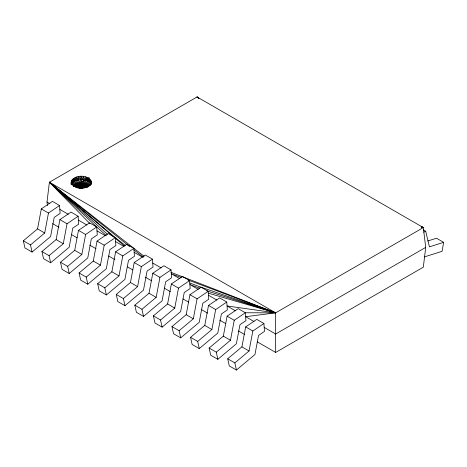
<?xml version="1.0" encoding="UTF-8"?>
<svg xmlns="http://www.w3.org/2000/svg" width="467" height="467" viewBox="0 0 467 467"><rect width="100%" height="100%" fill="white"/><g stroke="black" fill="none" stroke-linecap="round" stroke-linejoin="round"><path stroke-width="0.7" d="M421.24 226.921L423.312 227.587L421.287 226.816L423.312 227.587L275.658 312.837L275.658 352.439L423.312 267.194L425.711 247.393L423.312 227.587L197.056 96.961L49.403 182.212L47.004 202.013L47.436 205.55M71.229 184.453C69.939 173.817 91.328 173.391 91.351 183.49M71.305 184.01L71.253 181.593L71.218 184.558M71.311 184.179L71.579 180.618L71.579 183.922L89.098 186.38M80.47 188.715L81.305 185.51L81.947 176.386L80.231 179.707L81.305 185.51L82.367 188.691M427.714 241.007L436.505 238.228L443.65 242.355L442.074 251.316L424.24 256.943M91.316 184.477L91.404 182.334M37.553 228.877L41.318 208.907L52.409 201.382L59.554 205.509L60.115 213.407L54.19 217.429L50.594 236.518L32.071 252.052L24.926 247.93L23.35 240.791L37.553 228.877L44.698 233.004L48.463 213.034L59.554 205.509M56.133 239.6L59.893 219.636L70.99 212.106L78.135 216.233L78.695 224.137L72.764 228.159L69.169 247.247L50.652 262.781L43.507 258.654L41.931 251.52L56.133 239.6L63.279 243.727L67.038 223.763L78.135 216.233M170.986 272.302L275.658 312.837L245.333 312.767L238.188 308.64L227.096 316.171L223.337 336.135L209.128 348.049L210.71 355.189L217.855 359.31L236.372 343.776L239.968 324.693L245.899 320.671L245.648 316.696L275.658 312.837L49.403 182.212L96.71 226.962L97.27 234.86L91.345 238.882L87.749 257.971L69.233 273.504L62.082 269.377L60.506 262.244L74.708 250.33L78.474 230.359L89.565 222.835L96.71 226.962L106.318 235.572M69.233 273.504L67.651 266.371L81.853 254.457L85.619 234.487L96.71 226.962M89.933 223.64L49.403 182.212L115.291 237.685L115.851 245.589L109.92 249.612L106.324 268.694L87.808 284.234L80.663 280.107L79.086 272.967L93.289 261.053L97.048 241.089L108.146 233.558L115.291 237.685L125.255 245.414M87.808 284.234L86.232 277.094L100.434 265.18L104.194 245.21L115.291 237.685M111.864 271.782L115.629 251.812L126.72 244.288L133.866 248.409L134.426 256.313L128.501 260.335L124.905 279.424L106.388 294.957L99.243 290.83L97.661 283.697L111.864 271.782L119.009 275.904L122.774 255.939L133.866 248.409M130.445 282.506L134.204 262.542L145.301 255.011L152.446 259.138L153.007 267.036L147.076 271.058L143.48 290.147L124.963 305.681L117.818 301.559L116.242 294.42L130.445 282.506L137.59 286.633L141.349 266.663L152.446 259.138M149.02 293.235L152.785 273.265L163.876 265.741L171.021 269.862L171.582 277.766L165.657 281.788L162.061 300.876L143.544 316.41L136.399 312.283L134.817 305.149L149.02 293.235L156.171 297.356L159.93 277.392L171.021 269.862M188.324 280.112L189.602 280.591L190.162 288.489L184.237 292.511L180.641 311.6L162.119 327.133L154.974 323.012L153.398 315.873L167.6 303.959L171.36 283.989L182.457 276.464L189.602 280.591L275.658 312.837L227.067 305.973L226.758 302.044L219.613 297.917L208.521 305.441L204.756 325.411L190.554 337.326L192.13 344.459L199.275 348.586L217.797 333.053L221.393 313.964L227.318 309.942L227.067 305.973L235.491 310.835M162.119 327.133L160.543 320L174.746 308.086L178.505 288.116L189.602 280.591M189.795 283.008L201.032 287.187L208.177 291.315L208.743 299.219L202.812 303.241L199.216 322.329L180.7 337.863L173.555 333.736L171.973 326.602L186.181 314.682L189.941 294.718L201.032 287.187L275.658 312.837L208.288 293.148M180.7 337.863L179.118 330.724L193.326 318.809L197.086 298.839L208.177 291.315L275.658 312.837M199.275 348.586L197.699 341.453L211.901 329.539L215.666 309.568L226.758 302.044M217.855 359.31L216.274 352.176L230.482 340.262L234.241 320.292L245.333 312.767L245.648 316.696L254.071 321.559M241.912 346.864L245.677 326.894L256.768 319.37L263.913 323.491L264.474 331.395L258.549 335.417L254.953 354.506L236.43 370.039L229.285 365.912L227.709 358.779L241.912 346.864L249.057 350.986L252.822 331.021L263.913 323.491M72.187 182.994L73.05 178.843L73.05 182.142L71.579 183.922L72.187 179.696L72.187 182.994L88.053 186.981M73.05 182.142L74.16 178.085L74.16 181.383L73.05 182.142L87.335 187.553M91.299 183.986L91.299 181.348L90.902 183.683L90.224 182.772L90.902 180.385L90.902 183.683L73.576 186.572M85.811 187.705L74.16 181.383L75.467 177.448L75.467 180.747L84.854 187.944M76.08 187.454L89.296 181.943L90.224 179.474L90.224 182.772L75.327 186.981M74.16 181.383L75.467 180.747L76.944 176.946L76.944 180.244L83.862 188.026M79.548 188.586L85.268 176.841L85.268 180.145L78.935 188.084M75.467 180.747L76.944 180.244L78.549 176.596L78.549 179.894L82.887 187.938M76.962 187.81L88.14 181.214L89.296 178.639L89.296 181.943L90.224 182.772M78.549 179.894L80.231 176.409L80.231 179.707L76.944 180.244M91.223 183.315C87.37 189.911 74.177 189.946 71.218 182.579M77.931 188.026L86.78 180.606L88.14 177.915L88.14 181.214L89.296 181.943M80.231 179.707L85.268 180.145L86.78 177.308L86.78 180.606L88.14 181.214M81.947 179.69L83.64 176.532L83.64 179.836M32.071 252.052L30.495 244.918L44.698 233.004M50.652 262.781L49.076 255.642L63.279 243.727M106.388 294.957L104.806 287.824L119.009 275.904M124.963 305.681L123.387 298.547L137.59 286.633M143.544 316.41L141.962 309.271L156.171 297.356M236.43 370.039L234.854 362.906L249.057 350.986M73.482 186.724L89.244 177.623M425.711 247.393L275.658 334.022L264.223 327.425M423.727 232.152L425.682 231.218L429.447 246.845L443.65 242.355M73.377 185.802L90.58 184.71M71.971 184.938L90.686 185.627M85.268 180.145L86.78 180.606M421.257 226.845L423.312 227.587L421.292 226.764M181.254 277.486L171.336 273.79L179.76 278.659M199.829 288.209L189.911 284.52L198.335 289.382M206.904 290.842L208.177 291.315M423.3 229.84L425.682 231.218M47.004 202.013L49.864 203.665M59.864 209.438L68.293 214.3M78.444 220.161L86.868 225.024M97.025 230.891L105.449 235.753M115.6 241.614L124.024 246.477M134.181 252.343L142.604 257.206M152.756 263.067L161.179 267.93M208.492 295.243L216.916 300.106M41.318 208.907L48.463 213.034M59.893 219.636L67.038 223.763M78.474 230.359L85.619 234.487M97.048 241.089L104.194 245.21M115.629 251.812L122.774 255.939M134.204 262.542L141.349 266.663M152.785 273.265L159.93 277.392M171.36 283.989L178.505 288.116M189.941 294.718L197.086 298.839M208.521 305.441L215.666 309.568M227.096 316.171L234.241 320.292M245.677 326.894L252.822 331.021M52.555 223.635L58.854 227.271M71.463 234.551L77.131 237.826M89.74 245.099L96.039 248.742M108.648 256.015L114.946 259.658M127.549 266.931L132.593 269.844M145.196 277.124L151.501 280.76M164.104 288.04L170.408 291.677M183.011 298.95L188.686 302.225M201.289 309.504L207.593 313.141M219.566 320.058L225.87 323.695M238.474 330.975L244.778 334.611M257.381 341.891L275.658 352.439M74.708 250.33L81.853 254.457M93.289 261.053L100.434 265.18M167.6 303.959L174.746 308.086M186.181 314.682L193.326 318.809M204.756 325.411L211.901 329.539M223.337 336.135L230.482 340.262M23.35 240.791L30.495 244.918M41.931 251.52L49.076 255.642M60.506 262.244L67.651 266.371M79.086 272.967L86.232 277.094M97.661 283.697L104.806 287.824M116.242 294.42L123.387 298.547M134.817 305.149L141.962 309.271M153.398 315.873L160.543 320M171.973 326.602L179.118 330.724M190.554 337.326L197.699 341.453M209.128 348.049L216.274 352.176M227.709 358.779L234.854 362.906M198.808 98.274L197.056 96.961L198.638 98.455M129.517 246.453L49.403 182.212L107.463 234.311M133.988 249.921L143.398 257.224M198.779 98.303L197.056 96.961L198.761 98.339M144.145 256.33L49.403 182.212L114.281 237.37M115.39 238.316L124.263 245.858M81.305 185.51L81.41 188.429"/></g></svg>
